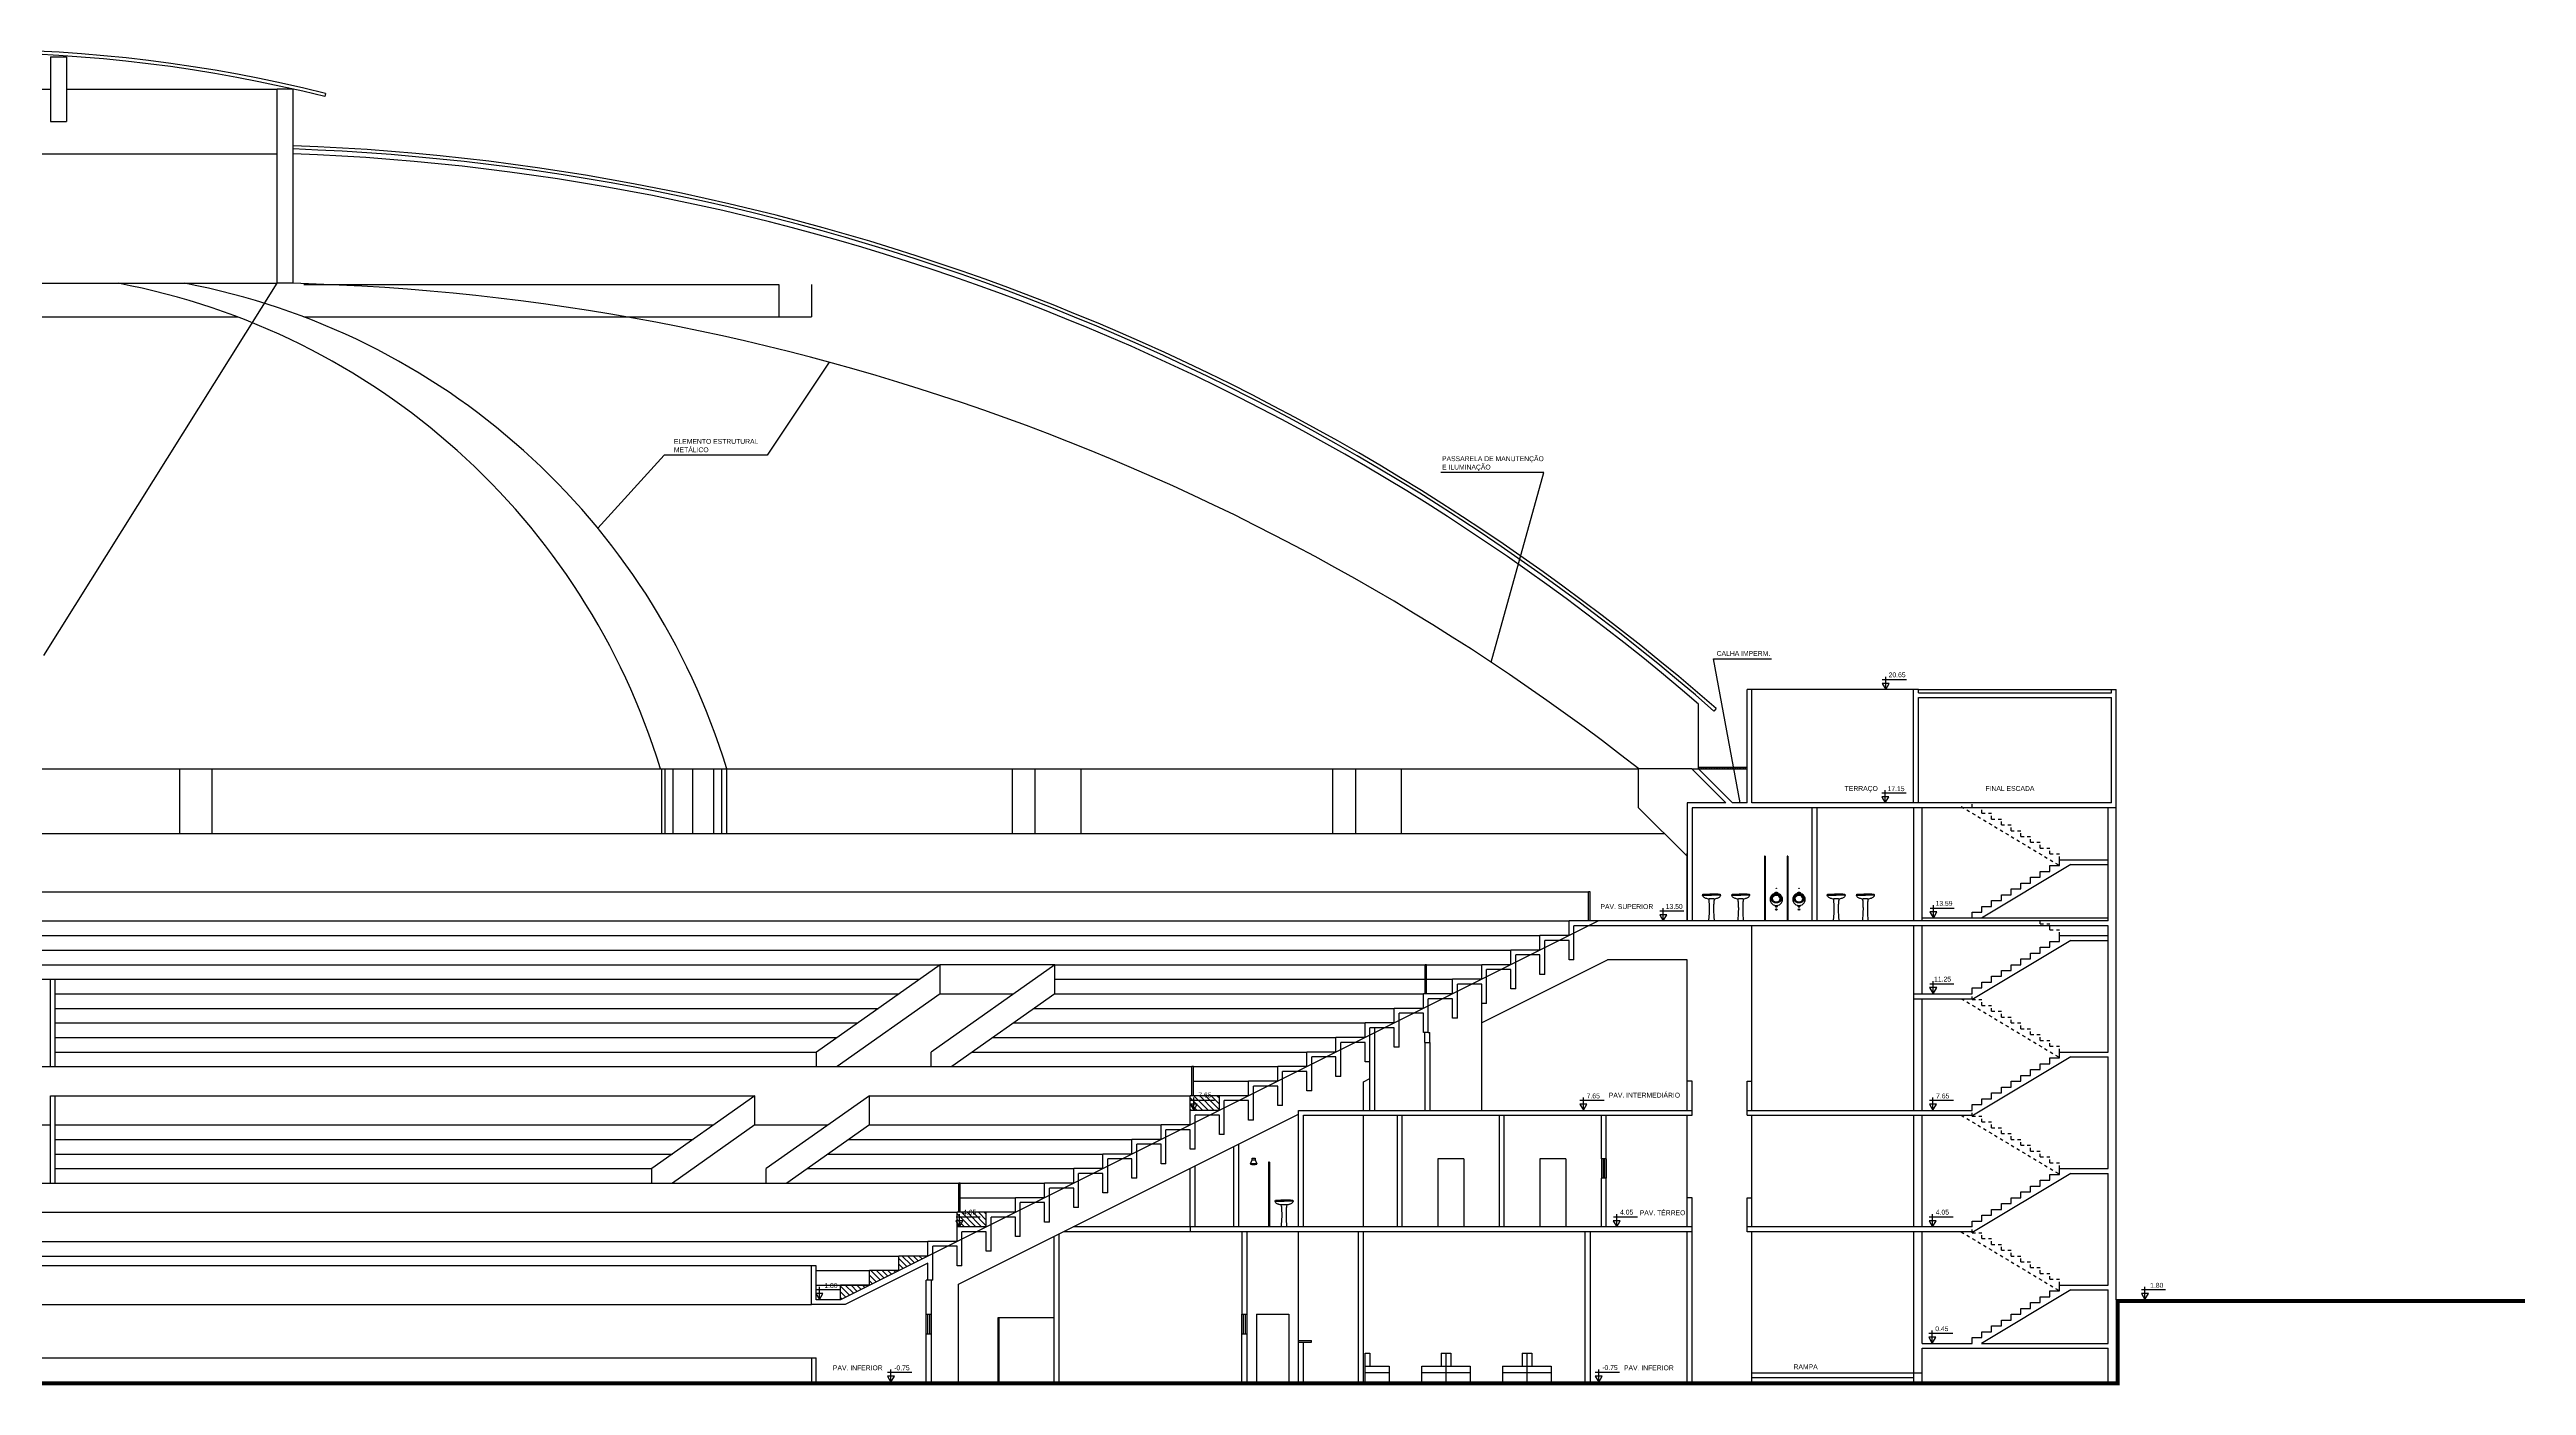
# Model space of a CAD drawing. Extents: x -748 to 161, y 105 to 425.
# Drawn here: x 84.2 to 160.7, y 229.8 to 271.1 of the extents above; entities that cross this region are included whole.
import ezdxf

# ---------------------------------------------------------------- set-up
doc = ezdxf.new("R2010")
doc.units = 0
doc.header["$LTSCALE"] = 2
doc.header["$MEASUREMENT"] = 0
doc.linetypes.add('DOT', pattern=[0.25, 0, -0.25])
doc.layers.get('0').update_dxf_attribs({"linetype": 'CONTINUOUS'})
for name, color, linetype in [('01', 1, 'CONTINUOUS'), ('02', 2, 'CONTINUOUS'), ('03', 3, 'CONTINUOUS'), ('04', 4, 'CONTINUOUS'), ('06', 6, 'CONTINUOUS'), ('HACHURAS-ARY', 9, 'CONTINUOUS'), ('NOVOSNIVEIS', 30, 'CONTINUOUS'), ('PAREDE-ALTA-ARY', 1, 'CONTINUOUS'), ('PAREDE-BAIXA-ARY', 2, 'CONTINUOUS'), ('PUXA-CORTE', 153, 'CONTINUOUS'), ('TEXTO--0-20', 25, 'CONTINUOUS')]:
    doc.layers.add(name, color=color, linetype=linetype)
doc.styles.add('REGUA60', font='arial.ttf')
pattern_1 = [(135, (163.46859, 0), (0.08838835, 0.08838835), [])]

# ---------------------------------------------------------------- blocks, each defined once
blk = doc.blocks.new('CHUV-FRE')
for p, q in [((-0.05, 0.025), (0.05, 0.025)), ((-0.05, -0.025), (-0.05, 0.025)), ((0.05, 0.025), (0.05, -0.025)), ((-0.1, -0.156), (-0.05, -0.025)), ((0.1, -0.156), (-0.1, -0.156)), ((-0.1, -0.156), (-0.1, -0.164)), ((-0.05, -0.025), (0.05, -0.025)), ((0.05, -0.025), (0.1, -0.156)), ((0.1, -0.164), (0.1, -0.156))]:
    blk.add_line(p, q)
blk.add_arc((0, 0.297), 0.472, 257.77607, 282.22393)
blk = doc.blocks.new('LAVA-VIS')
at = {"color": 2}
blk.add_line((-0.2, 0.825), (0, 0.825), dxfattribs=at)
for points in [[(-0.089, 0.678, -0.012678), (-0.095, 0.678, -0.063987), (-0.099, 0.678, -0.005486), (-0.15, 0.69, -0.021251), (-0.174, 0.697, -0.014146), (-0.21, 0.71, -0.22714), (-0.276, 0.791, -0.197038), (-0.276, 0.799), (-0.268, 0.822, -0.322823), (-0.263, 0.825), (-0.2, 0.825), (-0.14, 0.83), (-0.1, 0.832), (-0.05, 0.835), (0, 0.835), (0.05, 0.835), (0.1, 0.832), (0.14, 0.83), (0.2, 0.825), (0.263, 0.825, -0.322823), (0.268, 0.822), (0.276, 0.799, -0.197038), (0.276, 0.791, -0.22714), (0.21, 0.71, -0.014146), (0.174, 0.697, -0.021251), (0.15, 0.69, -0.005486), (0.099, 0.678, -0.063987), (0.095, 0.678, -0.012678), (0.089, 0.678)], [(0.087, 0.679), (0.078, 0.64), (0.073, 0.61), (0.07, 0.58), (0.067, 0.53), (0.065, 0.5), (0.065, 0.49), (0.063, 0.43), (0.062, 0.4), (0.062, 0.35), (0.063, 0.3), (0.065, 0.25), (0.067, 0.21), (0.07, 0.16), (0.075, 0.1), (0.08, 0.05), (0.084, 0.005, -0.443716), (0.079, 0), (0, 0), (-0.079, 0, -0.443716), (-0.084, 0.005), (-0.08, 0.05), (-0.075, 0.1), (-0.07, 0.16), (-0.067, 0.21), (-0.065, 0.25), (-0.063, 0.3), (-0.062, 0.35), (-0.062, 0.4), (-0.063, 0.43), (-0.065, 0.49), (-0.065, 0.5), (-0.067, 0.53), (-0.07, 0.58), (-0.073, 0.61), (-0.078, 0.64), (-0.087, 0.679)]]:
    blk.add_lwpolyline(points, format="xyb")
for points in [[(-0.277, 0.795), (0, 0.795)], [(0.2, 0.825), (0, 0.825)], [(0.277, 0.795), (0, 0.795)]]:
    blk.add_lwpolyline(points, dxfattribs=at)
blk.add_lwpolyline([(0.089, 0.678, 0.003787), (0.07, 0.68, 0.008379), (0.039, 0.682, 0.006812), (0, 0.683, 0.006812), (-0.039, 0.682, 0.008379), (-0.07, 0.68, 0.003787), (-0.089, 0.678, -0.012678)], format="xyb", dxfattribs=at)

msp = doc.modelspace()

# ---------------------------------------------------------------- hatches: boundary and pattern name
at = {"layer": '02', "ltscale": 0.5}
h = msp.add_hatch(dxfattribs=at)
h.set_pattern_fill('ANSI31', color=256, style=0)
h.set_pattern_definition(pattern_1)
h.paths.add_polyline_path([(112.234, 235.128), (112.281, 235.128), (112.281, 234.678), (112.234, 234.678)])
h.paths.add_polyline_path([(112.281, 235.128), (113.134, 235.128), (113.134, 234.678), (112.281, 234.678)])
h.paths.add_polyline_path([(113.075, 234.744), (112.605, 234.744), (112.605, 234.974), (113.075, 234.974)], flags=24)
h = msp.add_hatch(dxfattribs=at)
h.set_pattern_fill('ANSI31', color=256, style=0)
h.set_pattern_definition(pattern_1)
h.paths.add_polyline_path([(110.434, 233.328), (110.434, 233.778), (111.281, 233.778), (111.281, 233.751)])
h.paths.add_polyline_path([(109.534, 232.878), (109.534, 233.328), (110.434, 233.328)])
h.paths.add_polyline_path([(108.634, 232.428), (108.634, 232.878), (109.534, 232.878)])
at = {"layer": 'HACHURAS-ARY', "ltscale": 0.5}
h = msp.add_hatch(dxfattribs=at)
h.set_pattern_fill('ANSI31', color=256, style=0)
h.set_pattern_definition(pattern_1)
h.paths.add_polyline_path([(120.334, 238.728), (120.334, 238.278), (119.434, 238.278), (119.434, 238.728)])
h.paths.add_polyline_path([(120.272, 238.344), (119.805, 238.344), (119.805, 238.574), (120.272, 238.574)], flags=24)
h = msp.add_hatch(dxfattribs=at)
h.set_pattern_fill('ANSI31', color=256, style=0)
h.set_pattern_definition(pattern_1)
h.paths.add_polyline_path([(120.334, 238.728), (120.334, 238.278), (119.434, 238.278), (119.434, 238.728)])
h.paths.add_polyline_path([(120.272, 238.344), (119.805, 238.344), (119.805, 238.574), (120.272, 238.574)], flags=24)

# ---------------------------------------------------------------- linework, layer by layer
at = {"ltscale": 0.5}
for p, q in [((84.234, 270.828), (84.734, 270.828)), ((84.234, 270.828), (84.234, 268.828)), ((84.734, 270.828), (84.734, 268.828)), ((79.234, 269.828), (84.234, 269.828)), ((84.734, 269.828), (91.234, 269.828)), ((92.734, 269.692), (92.71, 269.595)), ((84.234, 268.828), (84.734, 268.828)), ((72.234, 267.828), (91.234, 267.828)), ((72.234, 263.828), (91.234, 263.828)), ((135.672, 250.69), (135.606, 250.615)), ((31.734, 245.028), (131.734, 245.028))]:
    msp.add_line(p, q, dxfattribs=at)
msp.add_line((135.131, 248.828), (135.131, 250.828))
at = {"linetype": 'DOT', "ltscale": 0.1}
for p, q in [((143.24, 247.668), (146.281, 245.843)), ((143.581, 247.638), (143.581, 247.778)), ((143.581, 247.638), (143.881, 247.638)), ((143.881, 247.458), (143.881, 247.638)), ((143.881, 247.458), (144.181, 247.458)), ((144.181, 247.278), (144.181, 247.458)), ((144.181, 247.278), (144.481, 247.278)), ((144.481, 247.098), (144.481, 247.278)), ((144.481, 247.098), (144.781, 247.098)), ((144.781, 246.918), (144.781, 247.098)), ((144.781, 246.918), (145.081, 246.918)), ((145.081, 246.738), (145.081, 246.918)), ((145.081, 246.738), (145.381, 246.738)), ((145.381, 246.558), (145.381, 246.738)), ((145.381, 246.558), (145.681, 246.558)), ((145.681, 246.378), (145.681, 246.558)), ((145.681, 246.378), (145.981, 246.378)), ((145.981, 246.198), (145.981, 246.378)), ((145.981, 246.198), (146.281, 246.198)), ((146.281, 246.018), (146.281, 246.198)), ((145.681, 244.038), (145.681, 244.218)), ((145.681, 244.038), (145.981, 244.038)), ((145.981, 243.858), (145.981, 244.038)), ((145.981, 243.858), (146.281, 243.858)), ((146.281, 243.678), (146.281, 243.858)), ((143.24, 241.728), (146.281, 239.903)), ((143.581, 241.698), (143.581, 241.878)), ((143.581, 241.698), (143.881, 241.698)), ((143.881, 241.518), (143.881, 241.698)), ((143.881, 241.518), (144.181, 241.518)), ((144.181, 241.338), (144.181, 241.518)), ((144.181, 241.338), (144.481, 241.338)), ((144.481, 241.158), (144.481, 241.338)), ((144.481, 241.158), (144.781, 241.158)), ((144.781, 240.978), (144.781, 241.158)), ((144.781, 240.978), (145.081, 240.978)), ((145.081, 240.798), (145.081, 240.978)), ((145.081, 240.798), (145.381, 240.798)), ((145.381, 240.618), (145.381, 240.798)), ((145.381, 240.618), (145.681, 240.618)), ((145.681, 240.438), (145.681, 240.618)), ((145.681, 240.438), (145.981, 240.438)), ((145.981, 240.258), (145.981, 240.438)), ((145.981, 240.258), (146.281, 240.258)), ((146.281, 240.078), (146.281, 240.258)), ((143.24, 238.128), (146.281, 236.303)), ((143.581, 238.098), (143.581, 238.278)), ((143.581, 238.098), (143.881, 238.098)), ((143.881, 237.918), (143.881, 238.098)), ((143.881, 237.918), (144.181, 237.918)), ((144.181, 237.738), (144.181, 237.918)), ((144.181, 237.738), (144.481, 237.738)), ((144.481, 237.558), (144.481, 237.738)), ((144.481, 237.558), (144.781, 237.558)), ((144.781, 237.378), (144.781, 237.558)), ((144.781, 237.378), (145.081, 237.378)), ((145.081, 237.198), (145.081, 237.378)), ((145.081, 237.198), (145.381, 237.198)), ((145.381, 237.018), (145.381, 237.198)), ((145.381, 237.018), (145.681, 237.018)), ((145.681, 236.838), (145.681, 237.018)), ((145.681, 236.838), (145.981, 236.838)), ((145.981, 236.658), (145.981, 236.838)), ((145.981, 236.658), (146.281, 236.658)), ((146.281, 236.478), (146.281, 236.658)), ((143.24, 234.528), (146.281, 232.703)), ((143.581, 234.498), (143.581, 234.678)), ((143.581, 234.498), (143.881, 234.498)), ((143.881, 234.318), (143.881, 234.498)), ((143.881, 234.318), (144.181, 234.318)), ((144.181, 234.138), (144.181, 234.318)), ((144.181, 234.138), (144.481, 234.138)), ((144.481, 233.958), (144.481, 234.138)), ((144.481, 233.958), (144.781, 233.958)), ((144.781, 233.778), (144.781, 233.958)), ((144.781, 233.778), (145.081, 233.778)), ((145.081, 233.598), (145.081, 233.778)), ((145.081, 233.598), (145.381, 233.598)), ((145.381, 233.418), (145.381, 233.598)), ((145.381, 233.418), (145.681, 233.418)), ((145.681, 233.238), (145.681, 233.418)), ((145.681, 233.238), (145.981, 233.238)), ((145.981, 233.058), (145.981, 233.238)), ((145.981, 233.058), (146.281, 233.058)), ((146.281, 232.878), (146.281, 233.058))]:
    msp.add_line(p, q, dxfattribs=at)
at = {"ltscale": 0.5}
for centre, radius, start, end in [((81.734, 225.858), 45.193, 75.91256, 104.08744), ((81.734, 225.858), 45.093, 75.91256, 104.08744), ((89.155, 197.351), 70.674, 48.90778, 87.9081), ((89.155, 197.351), 70.524, 49.31256, 87.90365), ((89.155, 197.351), 70.774, 48.90778, 87.9081), ((89.832, 193.519), 70.334, 51.84728, 88.44978)]:
    msp.add_arc(centre, radius, start, end, dxfattribs=at)
at = {"layer": '01', "ltscale": 0.5}
for p, q in [((91.234, 263.828), (91.234, 269.828)), ((91.734, 269.828), (91.234, 269.828)), ((91.734, 263.828), (91.734, 269.828)), ((91.734, 263.828), (91.234, 263.828)), ((147.781, 244.218), (142.031, 244.218)), ((111.716, 242.778), (107.897, 240.078)), ((115.251, 242.778), (111.433, 240.078)), ((115.251, 242.778), (111.716, 242.778)), ((111.716, 241.878), (111.716, 242.778)), ((115.251, 241.878), (115.251, 242.778)), ((79.084, 242.328), (84.384, 242.328)), ((84.234, 239.628), (84.234, 242.328)), ((84.384, 239.628), (84.384, 242.328)), ((111.716, 241.878), (108.534, 239.628)), ((111.716, 241.878), (113.978, 241.878)), ((115.251, 241.878), (112.069, 239.628)), ((43.984, 239.628), (119.484, 239.628)), ((107.897, 239.628), (107.897, 240.078)), ((111.433, 239.628), (111.433, 240.078)), ((84.234, 236.028), (84.234, 238.728)), ((84.234, 238.728), (105.988, 238.728)), ((84.384, 236.028), (84.384, 238.728)), ((105.988, 238.728), (102.806, 236.478)), ((105.988, 237.828), (105.988, 238.728)), ((109.524, 238.728), (106.342, 236.478)), ((109.524, 237.828), (109.524, 238.728)), ((109.524, 238.728), (119.434, 238.728)), ((119.434, 238.278), (119.434, 238.728)), ((120.334, 238.728), (119.434, 238.728)), ((79.234, 237.828), (84.234, 237.828)), ((105.988, 237.828), (103.442, 236.028)), ((105.988, 237.828), (108.251, 237.828)), ((109.524, 237.828), (106.978, 236.028)), ((102.806, 236.028), (102.806, 236.478)), ((106.342, 236.028), (106.342, 236.478)), ((52.134, 236.028), (112.284, 236.028)), ((51.234, 235.128), (112.234, 235.128)), ((112.234, 234.678), (112.234, 235.128)), ((113.134, 235.128), (112.234, 235.128))]:
    msp.add_line(p, q, dxfattribs=at)
at = {"layer": '02', "ltscale": 0.5}
for p, q in [((141.771, 251.278), (136.781, 251.278)), ((141.921, 251.278), (147.881, 251.278)), ((30.187, 248.828), (133.281, 248.828)), ((88.234, 246.828), (88.234, 248.828)), ((89.234, 246.828), (89.234, 248.828)), ((103.121, 246.828), (103.121, 248.828)), ((103.221, 246.828), (103.221, 248.828)), ((103.471, 246.828), (103.471, 248.828)), ((104.071, 246.828), (104.071, 248.828)), ((104.721, 246.828), (104.721, 248.828)), ((104.971, 246.828), (104.971, 248.828)), ((105.121, 246.828), (105.121, 248.828)), ((113.941, 246.828), (113.941, 248.828)), ((114.648, 246.828), (114.648, 248.828)), ((116.062, 246.828), (116.062, 248.828)), ((123.84, 246.828), (123.84, 248.828)), ((124.547, 246.828), (124.547, 248.828)), ((125.962, 246.828), (125.962, 248.828)), ((133.281, 247.628), (133.281, 248.828)), ((134.919, 248.828), (133.281, 248.828)), ((135.131, 248.878), (136.631, 248.878)), ((135.131, 248.828), (136.531, 248.828)), ((135.181, 248.828), (135.181, 248.878)), ((135.231, 248.828), (135.231, 248.878)), ((135.281, 248.828), (135.281, 248.878)), ((135.331, 248.828), (135.331, 248.878)), ((135.381, 248.828), (135.381, 248.878)), ((135.431, 248.828), (135.431, 248.878)), ((135.481, 248.828), (135.481, 248.878)), ((135.531, 248.828), (135.531, 248.878)), ((135.581, 248.828), (135.581, 248.878)), ((135.631, 248.828), (135.631, 248.878)), ((135.681, 248.828), (135.681, 248.878)), ((135.731, 248.828), (135.731, 248.878)), ((135.781, 248.828), (135.781, 248.878)), ((135.831, 248.828), (135.831, 248.878)), ((135.881, 248.828), (135.881, 248.878)), ((135.931, 248.828), (135.931, 248.878)), ((135.981, 248.828), (135.981, 248.878)), ((136.031, 248.828), (136.031, 248.878)), ((136.081, 248.828), (136.081, 248.878)), ((136.131, 248.828), (136.131, 248.878)), ((136.181, 248.828), (136.181, 248.878)), ((136.231, 248.828), (136.231, 248.878)), ((136.281, 248.828), (136.281, 248.878)), ((136.331, 248.828), (136.331, 248.878)), ((136.381, 248.828), (136.381, 248.878)), ((136.431, 248.828), (136.431, 248.878)), ((136.481, 248.828), (136.481, 248.878)), ((136.531, 248.828), (136.531, 248.878)), ((136.531, 248.828), (136.631, 248.828)), ((136.581, 248.828), (136.581, 248.878)), ((134.781, 246.128), (133.281, 247.628)), ((29.387, 246.828), (134.081, 246.828)), ((137.171, 246.128), (137.171, 244.128)), ((137.191, 246.128), (137.171, 246.128)), ((137.191, 246.128), (137.191, 244.128)), ((137.871, 246.128), (137.871, 244.128)), ((137.891, 246.128), (137.871, 246.128)), ((137.891, 246.128), (137.891, 244.128)), ((32.334, 244.128), (131.134, 244.128)), ((33.234, 243.678), (130.234, 243.678)), ((136.781, 239.178), (136.781, 243.978)), ((34.134, 243.228), (129.334, 243.228)), ((51.753, 242.778), (111.716, 242.778)), ((115.251, 242.778), (126.684, 242.778)), ((126.734, 242.778), (128.434, 242.778)), ((128.431, 240.985), (132.318, 242.928)), ((134.781, 242.928), (132.318, 242.928)), ((134.781, 239.178), (134.781, 242.928)), ((84.384, 242.328), (111.079, 242.328)), ((84.384, 241.878), (110.443, 241.878)), ((115.251, 242.328), (126.684, 242.328)), ((115.251, 241.878), (126.634, 241.878)), ((126.734, 242.328), (127.534, 242.328)), ((84.384, 241.428), (109.806, 241.428)), ((84.384, 240.978), (109.17, 240.978)), ((113.978, 240.978), (124.834, 240.978)), ((114.615, 241.428), (125.734, 241.428)), ((84.384, 240.528), (108.534, 240.528)), ((113.342, 240.528), (123.934, 240.528)), ((84.384, 240.078), (107.897, 240.078)), ((112.706, 240.078), (123.034, 240.078)), ((119.534, 239.628), (122.134, 239.628)), ((119.534, 239.178), (121.234, 239.178)), ((112.281, 232.91), (122.781, 238.16)), ((124.781, 234.678), (124.781, 238.128)), ((134.781, 235.578), (134.781, 238.128)), ((136.781, 235.578), (136.781, 238.128)), ((84.384, 237.828), (104.715, 237.828)), ((84.384, 237.378), (104.079, 237.378)), ((108.887, 237.378), (117.634, 237.378)), ((109.524, 237.828), (118.534, 237.828)), ((84.384, 236.928), (103.442, 236.928)), ((84.384, 236.478), (102.806, 236.478)), ((107.614, 236.478), (115.834, 236.478)), ((108.251, 236.928), (116.734, 236.928)), ((121.881, 236.678), (121.851, 236.678)), ((121.851, 236.678), (121.851, 234.678)), ((121.881, 236.678), (121.881, 234.678)), ((127.881, 236.783), (127.081, 236.783)), ((127.081, 236.783), (127.081, 234.678)), ((127.881, 236.783), (127.881, 234.678)), ((131.031, 236.783), (130.231, 236.783)), ((130.231, 236.783), (130.231, 234.678)), ((131.031, 236.783), (131.031, 234.678)), ((132.131, 236.783), (132.131, 236.183)), ((132.181, 236.783), (132.181, 236.183)), ((132.231, 236.783), (132.231, 236.183)), ((132.281, 236.783), (132.281, 236.183)), ((112.334, 236.028), (114.934, 236.028)), ((112.334, 235.578), (114.034, 235.578)), ((52.134, 234.228), (111.334, 234.228)), ((122.781, 231.169), (122.781, 234.528)), ((136.781, 229.878), (136.781, 234.528)), ((53.034, 233.778), (110.434, 233.778)), ((55.734, 233.486), (107.734, 233.486)), ((107.884, 233.328), (109.534, 233.328)), ((107.884, 232.878), (109.534, 232.878)), ((112.281, 229.878), (112.281, 232.91)), ((55.734, 232.278), (107.734, 232.278)), ((111.281, 231.378), (111.281, 231.978)), ((111.331, 231.378), (111.331, 231.978)), ((111.381, 231.978), (111.381, 231.378)), ((111.431, 231.978), (111.431, 231.378)), ((113.501, 229.878), (113.501, 231.878)), ((113.501, 231.878), (115.231, 231.878)), ((113.531, 229.878), (113.531, 231.878)), ((121.031, 231.378), (121.031, 231.978)), ((121.081, 231.378), (121.081, 231.978)), ((121.131, 231.978), (121.131, 231.378)), ((121.181, 231.978), (121.181, 231.378)), ((121.481, 231.978), (121.481, 229.878)), ((121.481, 231.978), (122.481, 231.978)), ((122.481, 231.978), (122.481, 229.878)), ((124.831, 229.878), (124.831, 230.778)), ((124.831, 230.778), (124.981, 230.778)), ((124.831, 230.378), (125.581, 230.378)), ((124.981, 230.778), (124.981, 230.378)), ((125.581, 230.378), (125.581, 229.878)), ((126.581, 230.378), (128.081, 230.378)), ((126.581, 229.878), (126.581, 230.378)), ((127.181, 230.778), (127.481, 230.778)), ((127.181, 230.778), (127.181, 230.378)), ((127.331, 230.778), (127.331, 229.878)), ((127.481, 230.778), (127.481, 230.378)), ((128.081, 230.378), (128.081, 229.878)), ((129.081, 230.378), (130.581, 230.378)), ((129.081, 230.378), (129.081, 229.878)), ((129.681, 230.778), (129.981, 230.778)), ((129.681, 230.778), (129.681, 230.378)), ((129.831, 230.778), (129.831, 229.878)), ((129.981, 230.778), (129.981, 230.378)), ((130.581, 230.378), (130.581, 229.878)), ((124.831, 230.178), (125.581, 230.178)), ((124.831, 229.878), (125.581, 229.878)), ((126.581, 230.178), (128.081, 230.178)), ((126.581, 229.878), (128.081, 229.878)), ((129.081, 230.178), (130.581, 230.178)), ((129.081, 229.878), (130.581, 229.878))]:
    msp.add_line(p, q, dxfattribs=at)
for points in [[(137.351, 244.725, 0.242542), (137.474, 244.613, -0.251654), (137.487, 244.6, 0.418034), (137.493, 244.594), (137.502, 244.594, -0.525277), (137.507, 244.589), (137.507, 244.564, 0.414214), (137.51, 244.561), (137.531, 244.561), (137.552, 244.561, 0.414214), (137.555, 244.564), (137.555, 244.589, -0.525277), (137.56, 244.594), (137.57, 244.594, 0.418034), (137.575, 244.6, -0.251654), (137.588, 244.613, 0.242542), (137.711, 244.725, 0.203384), (137.705, 244.879, 0.129371), (137.66, 244.935, 0.0925), (137.592, 244.969), (137.588, 244.985, 0.299676), (137.577, 244.996), (137.555, 244.998, 0.492423), (137.544, 245.013), (137.531, 245.013), (137.519, 245.013, 0.492423), (137.508, 244.998), (137.486, 244.996, 0.299676), (137.474, 244.985), (137.47, 244.969, 0.0925), (137.402, 244.935, 0.129371), (137.358, 244.879, 0.203384)], [(137.531, 244.72, 0.167199), (137.635, 244.755, 0.178091), (137.675, 244.809, 0.341921), (137.631, 244.922, 0.167713), (137.531, 244.952, 0.167713), (137.431, 244.922, 0.341921), (137.388, 244.809, 0.178091), (137.427, 244.755, 0.167199)], [(138.051, 244.725, 0.242542), (138.174, 244.613, -0.251654), (138.187, 244.6, 0.418034), (138.193, 244.594), (138.202, 244.594, -0.525277), (138.207, 244.589), (138.207, 244.564, 0.414214), (138.21, 244.561), (138.231, 244.561), (138.252, 244.561, 0.414214), (138.255, 244.564), (138.255, 244.589, -0.525277), (138.26, 244.594), (138.27, 244.594, 0.418034), (138.275, 244.6, -0.251654), (138.288, 244.613, 0.242542), (138.411, 244.725, 0.203384), (138.405, 244.879, 0.129371), (138.36, 244.935, 0.0925), (138.292, 244.969), (138.288, 244.985, 0.299676), (138.277, 244.996), (138.255, 244.998, 0.492423), (138.244, 245.013), (138.231, 245.013), (138.219, 245.013, 0.492423), (138.208, 244.998), (138.186, 244.996, 0.299676), (138.174, 244.985), (138.17, 244.969, 0.0925), (138.102, 244.935, 0.129371), (138.058, 244.879, 0.203384)], [(138.231, 244.72, 0.167199), (138.335, 244.755, 0.178091), (138.375, 244.809, 0.341921), (138.331, 244.922, 0.167713), (138.231, 244.952, 0.167713), (138.131, 244.922, 0.341921), (138.088, 244.809, 0.178091), (138.127, 244.755, 0.167199)]]:
    msp.add_lwpolyline(points, format="xyb", close=True, dxfattribs=at)
for points in [[(137.358, 244.879, 0.216061), (137.361, 244.785, 0.146133), (137.431, 244.718, 0.120033), (137.531, 244.694, 0.120033), (137.631, 244.718, 0.146133), (137.701, 244.785, 0.216061), (137.705, 244.879, 0.216061)], [(137.434, 244.75, -0.595047), (137.531, 244.93, 0.146108), (137.431, 244.903, 0.352944), (137.388, 244.809)], [(137.472, 244.97), (137.476, 244.985, -0.298595), (137.486, 244.995), (137.508, 244.997)], [(137.503, 244.976, 0.43244), (137.511, 244.985, 0.083649), (137.508, 244.998, 0.083649)], [(137.628, 244.75, 0.595047), (137.531, 244.93, -0.146108), (137.631, 244.903, -0.352944), (137.675, 244.809)], [(137.56, 244.976, -0.43244), (137.552, 244.985, -0.083649), (137.555, 244.998, -0.083649)], [(137.591, 244.97), (137.587, 244.985, 0.298595), (137.576, 244.995), (137.554, 244.997)], [(138.058, 244.879, 0.216061), (138.061, 244.785, 0.146133), (138.131, 244.718, 0.120033), (138.231, 244.694, 0.120033), (138.331, 244.718, 0.146133), (138.401, 244.785, 0.216061), (138.405, 244.879, 0.216061)], [(138.135, 244.75, -0.595047), (138.231, 244.93, 0.146108), (138.131, 244.903, 0.352944), (138.088, 244.809)], [(138.172, 244.97), (138.176, 244.985, -0.298595), (138.186, 244.995), (138.208, 244.997)], [(138.203, 244.976, 0.43244), (138.211, 244.985, 0.083649), (138.208, 244.998, 0.083649)], [(138.328, 244.75, 0.595047), (138.231, 244.93, -0.146108), (138.331, 244.903, -0.352944), (138.375, 244.809)], [(138.26, 244.976, -0.43244), (138.252, 244.985, -0.083649), (138.255, 244.998, -0.083649)], [(138.291, 244.97), (138.287, 244.985, 0.298595), (138.277, 244.995), (138.254, 244.997)], [(137.478, 244.612, 0.02454), (137.531, 244.609, 0.02454), (137.584, 244.612, 0.02454)], [(138.178, 244.612, 0.02454), (138.231, 244.609, 0.02454), (138.284, 244.612, 0.02454)]]:
    msp.add_lwpolyline(points, format="xyb", dxfattribs=at)
for points in [[(137.558, 244.594), (137.531, 244.594), (137.505, 244.594)], [(138.258, 244.594), (138.231, 244.594), (138.205, 244.594)]]:
    msp.add_lwpolyline(points, dxfattribs=at)
for centre, radius in [((137.496, 244.983), 0.005), ((137.531, 245.134), 0.0075), ((137.566, 244.983), 0.005), ((138.196, 244.983), 0.005), ((138.231, 245.134), 0.0075), ((138.266, 244.983), 0.005), ((137.531, 244.482), 0.0235), ((138.231, 244.482), 0.0235)]:
    msp.add_circle(centre, radius, dxfattribs=at)
for centre, radius, start, end in [((82.307, 242.496), 21.708, 16.95796, 79.31721), ((84.357, 242.496), 21.708, 16.95796, 79.31721), ((137.527, 244.77), 0.207, 90.85857, 105.99537), ((137.533, 245.022), 0.0366, 233.80456, 266.70177), ((137.529, 245.022), 0.0366, 273.29823, 306.19544), ((137.535, 244.77), 0.207, 74.00463, 89.14143), ((138.227, 244.77), 0.207, 90.85857, 105.99537), ((138.233, 245.022), 0.0366, 233.80456, 266.70177), ((138.229, 245.022), 0.0366, 273.29823, 306.19544), ((138.235, 244.77), 0.207, 74.00463, 89.14143)]:
    msp.add_arc(centre, radius, start, end, dxfattribs=at)
at = {"layer": '03', "ltscale": 0.5}
for p, q in [((136.631, 247.778), (136.631, 251.278)), ((136.781, 251.278), (136.631, 251.278)), ((136.781, 247.778), (136.781, 251.278)), ((141.771, 247.778), (141.771, 251.278)), ((141.921, 251.278), (141.771, 251.278)), ((141.921, 251.178), (141.921, 251.278)), ((141.921, 251.178), (147.881, 251.178)), ((141.921, 251.028), (147.881, 251.028)), ((141.921, 247.778), (141.921, 251.028)), ((147.881, 251.178), (147.881, 251.278)), ((147.881, 251.278), (148.031, 251.278)), ((147.881, 247.778), (147.881, 251.028)), ((148.031, 247.628), (148.031, 251.278)), ((148.031, 246.828), (148.031, 250.878)), ((134.919, 248.828), (135.131, 248.828)), ((135.969, 247.778), (134.919, 248.828)), ((136.181, 247.778), (135.131, 248.828)), ((134.781, 247.778), (134.781, 244.128)), ((135.969, 247.778), (134.781, 247.778)), ((134.931, 247.628), (134.931, 244.128)), ((148.031, 247.628), (134.931, 247.628)), ((136.631, 247.778), (136.181, 247.778)), ((147.881, 247.778), (136.781, 247.778)), ((138.631, 247.628), (138.631, 244.128)), ((138.781, 247.628), (138.781, 244.128)), ((141.781, 246.828), (141.781, 247.628)), ((142.031, 246.828), (142.031, 247.628)), ((147.781, 246.828), (147.781, 247.628)), ((141.781, 244.128), (141.781, 246.828)), ((142.031, 244.128), (142.031, 246.828)), ((147.781, 244.128), (147.781, 246.828)), ((148.031, 232.428), (148.031, 246.828)), ((134.781, 244.128), (134.781, 246.228)), ((146.623, 245.868), (143.873, 244.218)), ((145.681, 245.658), (145.981, 245.658)), ((145.681, 245.478), (145.681, 245.658)), ((145.981, 245.838), (146.281, 245.838)), ((145.981, 245.658), (145.981, 245.838)), ((146.281, 246.018), (147.781, 246.018)), ((146.281, 245.838), (146.281, 246.018)), ((146.623, 245.868), (147.781, 245.868)), ((131.734, 244.128), (131.734, 245.028)), ((131.784, 245.028), (131.734, 245.028)), ((131.784, 244.128), (131.784, 245.028)), ((144.481, 244.938), (144.781, 244.938)), ((144.481, 244.758), (144.481, 244.938)), ((144.781, 245.118), (145.081, 245.118)), ((144.781, 244.938), (144.781, 245.118)), ((145.081, 245.118), (145.081, 245.298)), ((145.081, 245.298), (145.381, 245.298)), ((145.381, 245.478), (145.681, 245.478)), ((145.381, 245.298), (145.381, 245.478)), ((147.781, 244.128), (131.134, 244.128)), ((131.134, 243.678), (131.134, 244.128)), ((143.581, 244.218), (143.581, 244.398)), ((143.581, 244.398), (143.881, 244.398)), ((143.881, 244.398), (143.881, 244.578)), ((143.881, 244.578), (144.181, 244.578)), ((144.181, 244.578), (144.181, 244.758)), ((144.181, 244.758), (144.481, 244.758)), ((130.234, 243.228), (130.234, 243.678)), ((131.134, 243.678), (130.234, 243.678)), ((130.384, 242.478), (130.384, 243.528)), ((131.134, 243.528), (130.384, 243.528)), ((131.134, 242.928), (131.134, 243.528)), ((131.284, 242.928), (131.284, 243.978)), ((147.781, 243.978), (131.284, 243.978)), ((141.781, 238.278), (141.781, 243.978)), ((142.031, 241.878), (142.031, 243.978)), ((146.623, 243.528), (143.623, 241.728)), ((145.681, 243.138), (145.681, 243.318)), ((145.681, 243.318), (145.981, 243.318)), ((145.981, 243.318), (145.981, 243.498)), ((145.981, 243.498), (146.281, 243.498)), ((146.281, 243.498), (146.281, 243.678)), ((146.281, 243.678), (147.781, 243.678)), ((146.623, 243.528), (147.781, 243.528)), ((147.781, 240.078), (147.781, 243.978)), ((126.684, 241.878), (126.684, 242.778)), ((126.734, 242.778), (126.684, 242.778)), ((126.734, 241.878), (126.734, 242.778)), ((128.434, 242.328), (128.434, 242.778)), ((129.334, 242.778), (128.434, 242.778)), ((128.584, 241.578), (128.584, 242.628)), ((129.334, 242.628), (128.584, 242.628)), ((130.234, 243.228), (129.334, 243.228)), ((129.334, 242.778), (129.334, 243.228)), ((129.334, 242.028), (129.334, 242.628)), ((130.234, 243.078), (129.484, 243.078)), ((129.484, 242.028), (129.484, 243.078)), ((130.234, 242.478), (130.234, 243.078)), ((130.384, 242.478), (130.234, 242.478)), ((131.284, 242.928), (131.134, 242.928)), ((144.481, 242.418), (144.481, 242.598)), ((144.481, 242.598), (144.781, 242.598)), ((144.781, 242.598), (144.781, 242.778)), ((144.781, 242.778), (145.081, 242.778)), ((145.081, 242.958), (145.381, 242.958)), ((145.081, 242.778), (145.081, 242.958)), ((145.381, 243.138), (145.681, 243.138)), ((145.381, 242.958), (145.381, 243.138)), ((127.534, 241.878), (126.634, 241.878)), ((126.634, 241.428), (126.634, 241.878)), ((126.784, 240.678), (126.784, 241.728)), ((127.534, 241.728), (126.784, 241.728)), ((127.534, 241.878), (127.534, 242.328)), ((128.434, 242.328), (127.534, 242.328)), ((127.534, 241.128), (127.534, 241.728)), ((127.684, 241.128), (127.684, 242.178)), ((128.434, 242.178), (127.684, 242.178)), ((128.434, 241.578), (128.434, 242.178)), ((129.484, 242.028), (129.334, 242.028)), ((141.781, 241.878), (143.581, 241.878)), ((141.781, 241.728), (143.623, 241.728)), ((142.031, 238.278), (142.031, 241.728)), ((143.581, 241.878), (143.581, 242.058)), ((143.581, 242.058), (143.881, 242.058)), ((143.881, 242.058), (143.881, 242.238)), ((143.881, 242.238), (144.181, 242.238)), ((144.181, 242.418), (144.481, 242.418)), ((144.181, 242.238), (144.181, 242.418)), ((124.834, 240.528), (124.834, 240.978)), ((125.734, 240.978), (124.834, 240.978)), ((125.734, 240.978), (125.734, 241.428)), ((126.634, 241.428), (125.734, 241.428)), ((125.884, 240.228), (125.884, 241.278)), ((126.634, 241.278), (125.884, 241.278)), ((126.634, 240.678), (126.634, 241.278)), ((127.684, 241.128), (127.534, 241.128)), ((128.584, 241.578), (128.434, 241.578)), ((123.934, 240.078), (123.934, 240.528)), ((124.834, 240.528), (123.934, 240.528)), ((124.084, 239.328), (124.084, 240.378)), ((124.834, 240.378), (124.084, 240.378)), ((124.834, 239.778), (124.834, 240.378)), ((125.734, 240.828), (124.981, 240.828)), ((124.984, 239.778), (124.984, 240.828)), ((125.734, 240.228), (125.734, 240.828)), ((125.884, 240.228), (125.734, 240.228)), ((126.784, 240.678), (126.634, 240.678)), ((126.784, 240.678), (126.831, 240.678)), ((119.484, 238.728), (119.484, 239.628)), ((119.534, 239.628), (119.484, 239.628)), ((119.534, 238.728), (119.534, 239.628)), ((123.034, 239.628), (122.134, 239.628)), ((122.134, 239.178), (122.134, 239.628)), ((123.034, 239.478), (122.284, 239.478)), ((122.284, 238.428), (122.284, 239.478)), ((123.034, 239.628), (123.034, 240.078)), ((123.934, 240.078), (123.034, 240.078)), ((123.034, 238.878), (123.034, 239.478)), ((123.184, 238.878), (123.184, 239.928)), ((123.934, 239.928), (123.184, 239.928)), ((123.934, 239.328), (123.934, 239.928)), ((124.984, 239.778), (124.834, 239.778)), ((146.623, 239.928), (143.623, 238.128)), ((145.381, 239.538), (145.681, 239.538)), ((145.381, 239.358), (145.381, 239.538)), ((145.681, 239.718), (145.981, 239.718)), ((145.681, 239.538), (145.681, 239.718)), ((145.981, 239.898), (146.281, 239.898)), ((145.981, 239.718), (145.981, 239.898)), ((146.281, 239.898), (146.281, 240.078)), ((146.281, 240.078), (147.781, 240.078)), ((146.623, 239.928), (147.781, 239.928)), ((147.781, 236.478), (147.781, 239.928)), ((121.234, 238.728), (120.334, 238.728)), ((120.334, 238.278), (120.334, 238.728)), ((122.134, 239.178), (121.234, 239.178)), ((121.234, 238.728), (121.234, 239.178)), ((121.384, 237.978), (121.384, 239.028)), ((122.134, 239.028), (121.384, 239.028)), ((122.134, 238.428), (122.134, 239.028)), ((123.184, 238.878), (123.034, 238.878)), ((124.084, 239.328), (123.934, 239.328)), ((134.931, 239.178), (134.781, 239.178)), ((134.781, 238.278), (134.781, 239.178)), ((134.931, 238.278), (134.931, 239.178)), ((136.631, 238.278), (136.631, 239.178)), ((136.631, 239.178), (136.781, 239.178)), ((136.781, 238.278), (136.781, 239.178)), ((144.181, 238.638), (144.181, 238.818)), ((144.181, 238.818), (144.481, 238.818)), ((144.481, 238.998), (144.781, 238.998)), ((144.481, 238.818), (144.481, 238.998)), ((144.781, 239.178), (145.081, 239.178)), ((144.781, 238.998), (144.781, 239.178)), ((145.081, 239.178), (145.081, 239.358)), ((145.081, 239.358), (145.381, 239.358)), ((119.434, 237.828), (119.434, 238.278)), ((120.334, 238.278), (119.434, 238.278)), ((119.584, 237.078), (119.584, 238.128)), ((120.334, 238.128), (119.584, 238.128)), ((120.334, 237.528), (120.334, 238.128)), ((120.484, 237.528), (120.484, 238.578)), ((121.234, 238.578), (120.484, 238.578)), ((121.234, 237.978), (121.234, 238.578)), ((121.384, 237.978), (121.234, 237.978)), ((122.284, 238.428), (122.134, 238.428)), ((122.781, 238.278), (134.931, 238.278)), ((122.781, 234.678), (122.781, 238.278)), ((122.931, 238.128), (134.931, 238.128)), ((122.931, 234.678), (122.931, 238.128)), ((125.831, 234.678), (125.831, 238.128)), ((125.981, 234.678), (125.981, 238.128)), ((128.981, 234.678), (128.981, 238.128)), ((129.131, 234.678), (129.131, 238.128)), ((132.131, 236.783), (132.131, 238.128)), ((132.281, 236.783), (132.281, 238.128)), ((134.931, 238.128), (134.931, 238.278)), ((136.631, 238.278), (143.581, 238.278)), ((136.631, 238.128), (136.631, 238.278)), ((136.631, 238.128), (143.623, 238.128)), ((141.781, 234.678), (141.781, 238.128)), ((142.031, 234.678), (142.031, 238.128)), ((143.581, 238.278), (143.581, 238.458)), ((143.581, 238.458), (143.881, 238.458)), ((143.881, 238.638), (144.181, 238.638)), ((143.881, 238.458), (143.881, 238.638)), ((118.534, 237.378), (117.634, 237.378)), ((117.634, 236.928), (117.634, 237.378)), ((117.784, 236.178), (117.784, 237.228)), ((118.534, 237.228), (117.784, 237.228)), ((118.534, 237.378), (118.534, 237.828)), ((119.434, 237.828), (118.534, 237.828)), ((118.534, 236.628), (118.534, 237.228)), ((119.434, 237.678), (118.684, 237.678)), ((118.684, 236.628), (118.684, 237.678)), ((119.434, 237.078), (119.434, 237.678)), ((120.484, 237.528), (120.334, 237.528)), ((120.781, 234.678), (120.781, 237.16)), ((120.931, 234.678), (120.931, 237.235)), ((116.734, 236.478), (115.834, 236.478)), ((115.834, 236.028), (115.834, 236.478)), ((116.734, 236.478), (116.734, 236.928)), ((117.634, 236.928), (116.734, 236.928)), ((116.884, 235.728), (116.884, 236.778)), ((117.634, 236.778), (116.884, 236.778)), ((117.634, 236.178), (117.634, 236.778)), ((118.684, 236.628), (118.534, 236.628)), ((119.431, 234.678), (119.431, 236.485)), ((119.584, 237.078), (119.434, 237.078)), ((119.581, 234.678), (119.581, 236.56)), ((132.281, 236.783), (132.131, 236.783)), ((146.281, 236.298), (146.281, 236.478)), ((146.281, 236.478), (147.781, 236.478)), ((112.284, 235.128), (112.284, 236.028)), ((112.334, 236.028), (112.284, 236.028)), ((112.334, 235.128), (112.334, 236.028)), ((114.934, 235.578), (114.934, 236.028)), ((115.834, 236.028), (114.934, 236.028)), ((115.084, 234.828), (115.084, 235.878)), ((115.834, 235.878), (115.084, 235.878)), ((115.834, 235.278), (115.834, 235.878)), ((116.734, 236.328), (115.984, 236.328)), ((115.984, 235.278), (115.984, 236.328)), ((116.734, 235.728), (116.734, 236.328)), ((116.884, 235.728), (116.734, 235.728)), ((117.784, 236.178), (117.634, 236.178)), ((132.281, 236.183), (132.131, 236.183)), ((132.131, 234.678), (132.131, 236.183)), ((132.281, 234.678), (132.281, 236.183)), ((146.623, 236.328), (143.623, 234.528)), ((145.081, 235.578), (145.081, 235.758)), ((145.081, 235.758), (145.381, 235.758)), ((145.381, 235.758), (145.381, 235.938)), ((145.381, 235.938), (145.681, 235.938)), ((145.681, 235.938), (145.681, 236.118)), ((145.681, 236.118), (145.981, 236.118)), ((145.981, 236.118), (145.981, 236.298)), ((145.981, 236.298), (146.281, 236.298)), ((146.623, 236.328), (147.781, 236.328)), ((147.781, 232.878), (147.781, 236.328)), ((113.134, 234.678), (113.134, 235.128)), ((114.034, 235.128), (113.134, 235.128)), ((113.284, 233.928), (113.284, 234.978)), ((114.034, 234.978), (113.284, 234.978)), ((114.934, 235.578), (114.034, 235.578)), ((114.034, 235.128), (114.034, 235.578)), ((114.034, 234.378), (114.034, 234.978)), ((114.184, 234.378), (114.184, 235.428)), ((114.934, 235.428), (114.184, 235.428)), ((114.934, 234.828), (114.934, 235.428)), ((115.084, 234.828), (114.934, 234.828)), ((115.984, 235.278), (115.834, 235.278)), ((134.781, 234.678), (134.781, 235.578)), ((134.931, 235.578), (134.781, 235.578)), ((134.931, 234.528), (134.931, 235.578)), ((136.631, 235.578), (136.781, 235.578)), ((136.631, 234.528), (136.631, 235.578)), ((136.781, 234.678), (136.781, 235.578)), ((143.581, 234.678), (143.581, 234.858)), ((143.581, 234.858), (143.881, 234.858)), ((143.881, 234.858), (143.881, 235.038)), ((143.881, 235.038), (144.181, 235.038)), ((144.181, 235.038), (144.181, 235.218)), ((144.181, 235.218), (144.481, 235.218)), ((144.481, 235.218), (144.481, 235.398)), ((144.481, 235.398), (144.781, 235.398)), ((144.781, 235.398), (144.781, 235.578)), ((144.781, 235.578), (145.081, 235.578)), ((111.334, 233.778), (111.334, 234.228)), ((112.234, 234.228), (111.334, 234.228)), ((112.234, 234.078), (111.484, 234.078)), ((111.484, 233.028), (111.484, 234.078)), ((112.234, 234.228), (112.234, 234.678)), ((113.134, 234.678), (112.234, 234.678)), ((112.234, 233.478), (112.234, 234.078)), ((113.134, 234.528), (112.384, 234.528)), ((112.384, 233.478), (112.384, 234.528)), ((113.134, 233.928), (113.134, 234.528)), ((114.184, 234.378), (114.034, 234.378)), ((115.231, 229.878), (115.231, 234.385)), ((115.381, 229.878), (115.381, 234.46)), ((134.931, 234.528), (115.518, 234.528)), ((134.931, 234.678), (115.818, 234.678)), ((119.434, 234.678), (119.434, 234.528)), ((121.031, 234.528), (121.031, 231.978)), ((121.181, 234.528), (121.181, 231.978)), ((124.631, 229.878), (124.631, 234.528)), ((124.781, 229.878), (124.781, 234.528)), ((131.631, 229.878), (131.631, 234.528)), ((131.781, 234.528), (131.781, 229.878)), ((134.781, 229.878), (134.781, 234.528)), ((134.931, 234.528), (134.931, 234.678)), ((134.931, 229.878), (134.931, 234.528)), ((136.631, 234.528), (136.631, 234.678)), ((143.581, 234.678), (136.631, 234.678)), ((143.623, 234.528), (136.631, 234.528)), ((141.781, 229.878), (141.781, 234.528)), ((142.031, 231.078), (142.031, 234.528)), ((107.884, 233.478), (107.734, 233.478)), ((107.734, 232.278), (107.734, 233.478)), ((107.884, 232.428), (107.884, 233.478)), ((111.334, 233.778), (108.634, 232.428)), ((111.334, 233.554), (108.782, 232.278)), ((109.534, 232.878), (109.534, 233.328)), ((110.434, 233.328), (109.534, 233.328)), ((111.334, 233.778), (110.434, 233.778)), ((110.434, 233.328), (110.434, 233.778)), ((111.334, 233.028), (111.334, 233.554)), ((112.384, 233.478), (112.234, 233.478)), ((113.284, 233.928), (113.134, 233.928)), ((108.634, 232.428), (108.634, 232.878)), ((109.534, 232.878), (108.634, 232.878)), ((111.334, 233.028), (111.281, 233.028)), ((111.281, 231.978), (111.281, 233.028)), ((111.334, 233.028), (111.334, 233.028)), ((111.484, 233.028), (111.334, 233.028)), ((111.431, 233.028), (111.431, 231.978)), ((146.623, 232.728), (143.873, 231.078)), ((145.981, 232.698), (146.281, 232.698)), ((145.981, 232.518), (145.981, 232.698)), ((146.281, 232.878), (147.781, 232.878)), ((146.281, 232.698), (146.281, 232.878)), ((146.623, 232.728), (147.781, 232.728)), ((147.781, 231.078), (147.781, 232.728)), ((108.782, 232.278), (107.734, 232.278)), ((108.634, 232.428), (107.884, 232.428)), ((111.281, 231.978), (111.431, 231.978)), ((121.031, 231.978), (121.181, 231.978)), ((121.031, 231.978), (121.181, 231.978)), ((121.031, 231.978), (121.181, 231.978)), ((144.481, 231.798), (144.781, 231.798)), ((144.481, 231.618), (144.481, 231.798)), ((144.781, 231.978), (145.081, 231.978)), ((144.781, 231.798), (144.781, 231.978)), ((145.081, 232.158), (145.381, 232.158)), ((145.081, 231.978), (145.081, 232.158)), ((145.381, 232.338), (145.681, 232.338)), ((145.381, 232.158), (145.381, 232.338)), ((145.681, 232.518), (145.981, 232.518)), ((145.681, 232.338), (145.681, 232.518)), ((111.281, 229.878), (111.281, 231.378)), ((111.281, 231.378), (111.431, 231.378)), ((111.431, 231.378), (111.431, 229.878)), ((121.031, 229.878), (121.031, 231.378)), ((121.031, 231.378), (121.181, 231.378)), ((121.181, 231.378), (121.181, 229.878)), ((122.781, 231.169), (123.181, 231.169)), ((122.781, 229.878), (122.781, 231.169)), ((122.781, 231.119), (123.181, 231.119)), ((122.931, 229.878), (122.931, 231.119)), ((123.181, 231.119), (123.181, 231.169)), ((142.031, 231.078), (143.581, 231.078)), ((143.581, 231.078), (143.581, 231.258)), ((143.581, 231.258), (143.881, 231.258)), ((143.873, 231.078), (147.781, 231.078)), ((143.881, 231.438), (144.181, 231.438)), ((143.881, 231.258), (143.881, 231.438)), ((144.181, 231.618), (144.481, 231.618)), ((144.181, 231.438), (144.181, 231.618)), ((56.484, 230.628), (107.884, 230.628)), ((107.734, 230.628), (107.734, 229.878)), ((107.884, 229.878), (107.884, 230.628)), ((142.031, 230.928), (147.781, 230.928)), ((142.031, 229.878), (142.031, 230.928)), ((147.781, 229.878), (147.781, 230.928)), ((136.781, 230.173), (142.031, 230.173)), ((136.781, 230.023), (141.781, 230.023))]:
    msp.add_line(p, q, dxfattribs=at)
at = {"layer": '04', "ltscale": 0.5, "const_width": 0.1}
msp.add_lwpolyline([(160.647, 232.378), (148.081, 232.378), (148.081, 229.828), (21.337, 229.828), (21.337, 230.028), (21.037, 230.028), (21.037, 230.228), (20.737, 230.228), (20.737, 230.428), (20.437, 230.428), (20.437, 230.628), (20.137, 230.628), (20.137, 230.828), (19.837, 230.828), (19.837, 231.028), (17.487, 231.028), (17.487, 232.378), (8.336, 232.378)], dxfattribs=at)
at = {"layer": '04', "ltscale": 0.5}
msp.add_lwpolyline([(160.647, 232.428), (148.031, 232.428), (148.031, 229.878), (21.387, 229.878), (21.387, 230.078), (21.087, 230.078), (21.087, 230.278), (20.787, 230.278), (20.787, 230.478), (20.487, 230.478), (20.487, 230.678), (20.187, 230.678), (20.187, 230.878), (19.887, 230.878), (19.887, 231.078), (17.537, 231.078), (17.537, 232.428), (8.336, 232.428)], dxfattribs=at)
at = {"layer": '06', "ltscale": 0.5}
for p, q in [((111.281, 233.751), (132.034, 244.128)), ((124.781, 239.16), (124.981, 239.26)), ((124.781, 238.278), (124.781, 239.16)), ((122.781, 234.678), (122.781, 238.16))]:
    msp.add_line(p, q, dxfattribs=at)
at = {"layer": 'PAREDE-ALTA-ARY', "ltscale": 0.5}
for p, q in [((106.734, 263.792), (106.734, 262.792)), ((107.734, 263.792), (107.734, 262.792)), ((106.734, 262.792), (107.734, 262.792))]:
    msp.add_line(p, q, dxfattribs=at)
at = {"layer": 'PAREDE-BAIXA-ARY', "ltscale": 0.5}
for p, q in [((84.034, 252.328), (91.234, 263.828)), ((92.058, 263.792), (106.734, 263.792)), ((73.461, 262.792), (90.008, 262.792)), ((92.058, 262.792), (106.734, 262.792))]:
    msp.add_line(p, q, dxfattribs=at)
at = {"layer": 'PUXA-CORTE', "color": 2, "ltscale": 0.5}
for p, q in [((128.431, 241.578), (128.431, 238.278)), ((126.681, 240.378), (126.681, 238.278)), ((126.831, 240.378), (126.831, 238.278))]:
    msp.add_line(p, q, dxfattribs=at)
at = {"layer": 'PUXA-CORTE', "color": 3, "ltscale": 0.5}
for p, q in [((124.981, 238.278), (124.981, 240.828)), ((125.131, 238.278), (125.131, 240.828)), ((126.681, 240.378), (126.681, 240.678)), ((126.681, 240.378), (126.831, 240.378)), ((126.831, 240.378), (126.831, 240.678))]:
    msp.add_line(p, q, dxfattribs=at)
at = {"layer": 'TEXTO--0-20', "color": 8}
for p, q in [((108.284, 261.39), (106.373, 258.52)), ((106.373, 258.52), (103.189, 258.52)), ((130.354, 257.984), (127.17, 257.984)), ((128.726, 252.121), (130.354, 257.984)), ((136.413, 247.778), (135.588, 252.227)), ((135.588, 252.227), (137.379, 252.227)), ((135.588, 252.227), (137.379, 252.227)), ((136.413, 247.778), (135.588, 252.227)), ((140.911, 251.28), (140.911, 251.672)), ((140.805, 251.589), (141.551, 251.589)), ((140.791, 248.089), (141.537, 248.089)), ((140.897, 247.78), (140.897, 248.172)), ((133.933, 244.439), (134.679, 244.439)), ((134.039, 244.13), (134.039, 244.522)), ((142.279, 244.529), (143.024, 244.529)), ((142.384, 244.22), (142.384, 244.612)), ((142.27, 242.189), (143.015, 242.189)), ((142.375, 241.88), (142.375, 242.272)), ((119.541, 238.28), (119.541, 238.672)), ((131.574, 238.28), (131.574, 238.672)), ((142.366, 238.28), (142.366, 238.672)), ((119.436, 238.589), (120.181, 238.589)), ((131.468, 238.589), (132.214, 238.589)), ((142.261, 238.589), (143.006, 238.589)), ((112.202, 234.989), (112.947, 234.989)), ((112.307, 234.68), (112.307, 235.072)), ((132.499, 234.989), (133.245, 234.989)), ((132.605, 234.68), (132.605, 235.072)), ((142.252, 234.989), (142.997, 234.989)), ((142.357, 234.68), (142.357, 235.072)), ((107.876, 232.739), (108.622, 232.739)), ((107.982, 232.43), (107.982, 232.822)), ((148.809, 232.739), (149.555, 232.739)), ((148.915, 232.43), (148.915, 232.822)), ((142.242, 231.389), (142.988, 231.389)), ((142.348, 231.08), (142.348, 231.472)), ((110.193, 229.88), (110.193, 230.272)), ((132.048, 229.88), (132.048, 230.272)), ((132.048, 229.88), (132.048, 230.272)), ((110.087, 230.189), (110.833, 230.189)), ((131.942, 230.189), (132.688, 230.189)), ((131.942, 230.189), (132.688, 230.189))]:
    msp.add_line(p, q, dxfattribs=at)
at = {"layer": 'TEXTO--0-20', "ltscale": 0.5}
msp.add_line((103.189, 258.52), (101.143, 256.261), dxfattribs=at)
at = {"layer": 'TEXTO--0-20', "color": 8}
for points in [[(140.911, 251.28), (141.02, 251.468), (140.803, 251.468)], [(140.897, 247.78), (141.005, 247.968), (140.788, 247.968)], [(134.039, 244.13), (134.147, 244.318), (133.93, 244.318)], [(142.384, 244.22), (142.493, 244.408), (142.276, 244.408)], [(142.375, 241.88), (142.484, 242.068), (142.267, 242.068)], [(119.541, 238.28), (119.65, 238.468), (119.433, 238.468)], [(131.574, 238.28), (131.682, 238.468), (131.465, 238.468)], [(142.366, 238.28), (142.475, 238.468), (142.258, 238.468)], [(112.307, 234.68), (112.416, 234.868), (112.199, 234.868)], [(132.605, 234.68), (132.714, 234.868), (132.497, 234.868)], [(142.357, 234.68), (142.466, 234.868), (142.249, 234.868)], [(107.982, 232.43), (108.091, 232.618), (107.873, 232.618)], [(148.915, 232.43), (149.024, 232.618), (148.806, 232.618)], [(142.348, 231.08), (142.457, 231.268), (142.24, 231.268)], [(110.193, 229.88), (110.301, 230.068), (110.084, 230.068)], [(132.048, 229.88), (132.156, 230.068), (131.939, 230.068)], [(132.048, 229.88), (132.156, 230.068), (131.939, 230.068)]]:
    msp.add_lwpolyline(points, close=True, dxfattribs=at)

# ---------------------------------------------------------------- block references
at = {"layer": '02', "ltscale": 0.5}
for name, p in [('LAVA-VIS', (135.532, 244.128)), ('LAVA-VIS', (136.432, 244.128)), ('LAVA-VIS', (139.382, 244.128)), ('LAVA-VIS', (140.282, 244.128)), ('CHUV-FRE', (121.391, 236.778)), ('LAVA-VIS', (122.331, 234.678))]:
    msp.add_blockref(name, p, dxfattribs=at)

# ---------------------------------------------------------------- texts
at = {"layer": 'NOVOSNIVEIS', "ltscale": 0.5, "style": 'REGUA60'}
for s, p in [('ELEMENTO ESTRUTURAL', (103.49, 258.869)), ('METÁLICO', (103.49, 258.611)), ('PASSARELA DE MANUTENÇÃO', (127.209, 258.334)), ('E ILUMINAÇÃO ', (127.209, 258.075)), ('CALHA IMPERM.', (135.689, 252.318)), ('CALHA IMPERM.', (135.689, 252.318)), ('20.65', (141.001, 251.657)), ('TERRAÇO', (139.643, 248.148)), ('17.15', (140.967, 248.139)), ('FINAL ESCADA', (143.989, 248.148)), ('PAV. SUPERIOR', (132.101, 244.498)), ('13.50', (134.117, 244.502)), ('13.59', (142.449, 244.597)), ('11.25', (142.404, 242.257)), ('7.65', (119.683, 238.676)), ('7.65', (131.675, 238.648)), ('PAV. INTERMEDIÁRIO', (132.359, 238.672)), ('7.65', (142.467, 238.648)), ('4.05', (112.419, 235.057)), ('4.05', (132.706, 235.057)), ('PAV. TÉRREO', (133.315, 235.039)), ('4.05', (142.458, 235.057)), ('1.80', (108.135, 232.789)), ('1.80', (149.076, 232.798)), ('0.45', (142.44, 231.457)), ('PAV. INFERIOR', (108.4, 230.248)), ('-0.75', (110.292, 230.248)), ('-0.75', (132.157, 230.257)), ('-0.75', (132.157, 230.257)), ('PAV. INFERIOR', (132.828, 230.248)), ('RAMPA', (138.064, 230.28)), ('RAMPA', (138.064, 230.28))]:
    msp.add_text(s, height=0.15, dxfattribs=at).set_placement(p)

doc.saveas('drawing.dxf')
